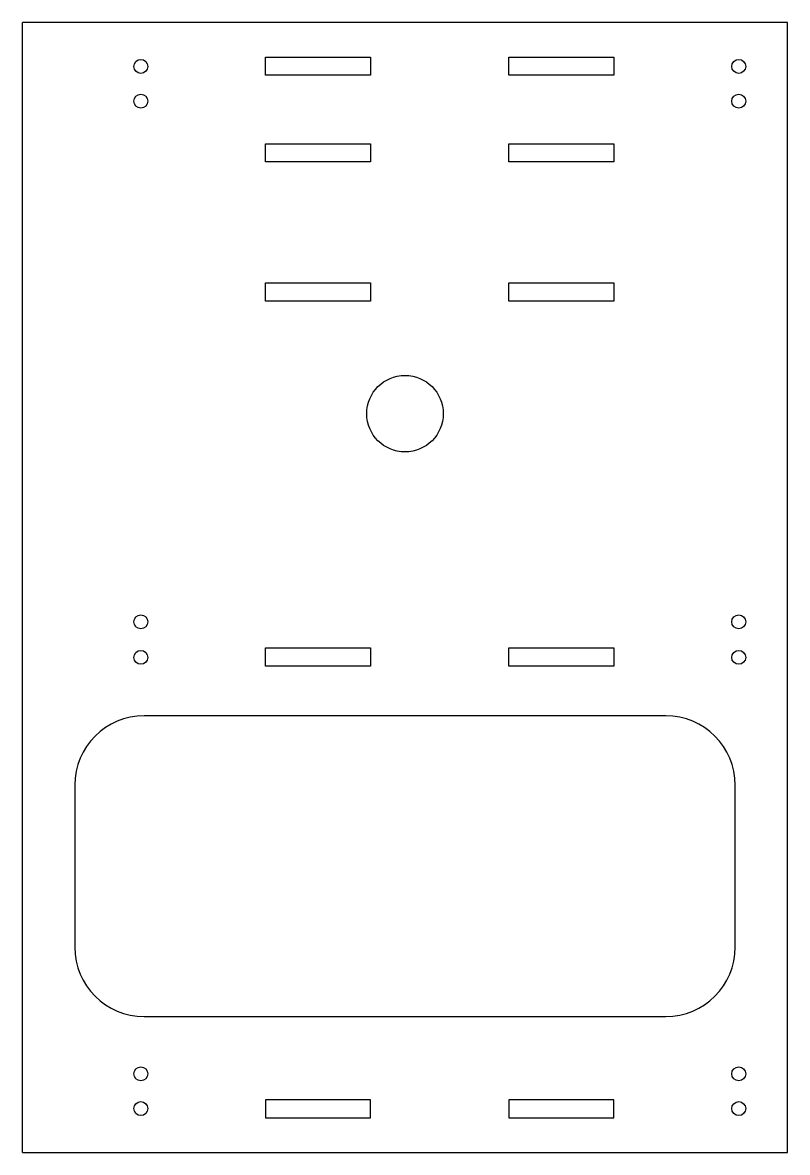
# Model space of a CAD drawing. Header units: inches. Extents: x -6 to 5, y -8.1 to 8.1.
import ezdxf

# ---------------------------------------------------------------- set-up
doc = ezdxf.new("R2010")
doc.units = ezdxf.units.IN
doc.header["$MEASUREMENT"] = 0

msp = doc.modelspace()

# ---------------------------------------------------------------- linework, layer by layer
at = {"color": 7, "linetype": 'Continuous', "lineweight": 25}
for p, q in [((-6, -8.125), (-6, 8.125)), ((5, 8.125), (-6, 8.125)), ((5, -8.125), (5, 8.125)), ((-2.505, 7.63), (-0.995, 7.63)), ((-2.505, 7.37), (-2.505, 7.63)), ((-0.995, 7.63), (-0.995, 7.37)), ((0.995, 7.63), (2.505, 7.63)), ((0.995, 7.37), (0.995, 7.63)), ((2.505, 7.63), (2.505, 7.37)), ((-0.995, 7.37), (-2.505, 7.37)), ((2.505, 7.37), (0.995, 7.37)), ((-2.505, 6.38), (-0.995, 6.38)), ((-2.505, 6.12), (-2.505, 6.38)), ((-0.995, 6.38), (-0.995, 6.12)), ((0.995, 6.38), (2.505, 6.38)), ((0.995, 6.12), (0.995, 6.38)), ((2.505, 6.38), (2.505, 6.12)), ((-0.995, 6.12), (-2.505, 6.12)), ((2.505, 6.12), (0.995, 6.12)), ((-2.505, 4.38), (-0.995, 4.38)), ((-2.505, 4.12), (-2.505, 4.38)), ((-0.995, 4.38), (-0.995, 4.12)), ((0.995, 4.38), (2.505, 4.38)), ((0.995, 4.12), (0.995, 4.38)), ((2.505, 4.38), (2.505, 4.12)), ((-0.995, 4.12), (-2.505, 4.12)), ((2.505, 4.12), (0.995, 4.12)), ((-2.505, -0.87), (-0.995, -0.87)), ((-2.505, -1.13), (-2.505, -0.87)), ((-0.995, -0.87), (-0.995, -1.13)), ((0.995, -0.87), (2.505, -0.87)), ((0.995, -1.13), (0.995, -0.87)), ((2.505, -0.87), (2.505, -1.13)), ((-0.995, -1.13), (-2.505, -1.13)), ((2.505, -1.13), (0.995, -1.13)), ((3.25, -1.844), (-4.25, -1.844)), ((-5.25, -2.844), (-5.25, -5.172)), ((4.25, -5.172), (4.25, -2.844)), ((-4.25, -6.172), (3.25, -6.172)), ((-0.995, -7.37), (-2.505, -7.37)), ((-2.505, -7.37), (-2.505, -7.63)), ((-0.995, -7.63), (-0.995, -7.37)), ((2.505, -7.37), (0.995, -7.37)), ((0.995, -7.37), (0.995, -7.63)), ((2.505, -7.63), (2.505, -7.37)), ((-2.505, -7.63), (-0.995, -7.63)), ((0.995, -7.63), (2.505, -7.63)), ((-6, -8.125), (5, -8.125))]:
    msp.add_line(p, q, dxfattribs=at)
for centre, radius in [((-4.3, 7.495), 0.1), ((4.3, 7.495), 0.1), ((-4.3, 6.995), 0.1), ((4.3, 6.995), 0.1), ((-0.5, 2.5), 0.55), ((-4.3, -0.495), 0.1), ((4.3, -0.495), 0.1), ((-4.3, -1.005), 0.1), ((4.3, -1.005), 0.1), ((-4.3, -6.995), 0.1), ((4.3, -6.995), 0.1), ((-4.3, -7.495), 0.1), ((4.3, -7.495), 0.1)]:
    msp.add_circle(centre, radius, dxfattribs=at)
for centre, start, end in [((-4.25, -2.844), 90, 180), ((3.25, -2.844), 0, 90), ((-4.25, -5.172), 180, 270), ((3.25, -5.172), 270, 0)]:
    msp.add_arc(centre, 1, start, end, dxfattribs=at)

doc.saveas('drawing.dxf')
